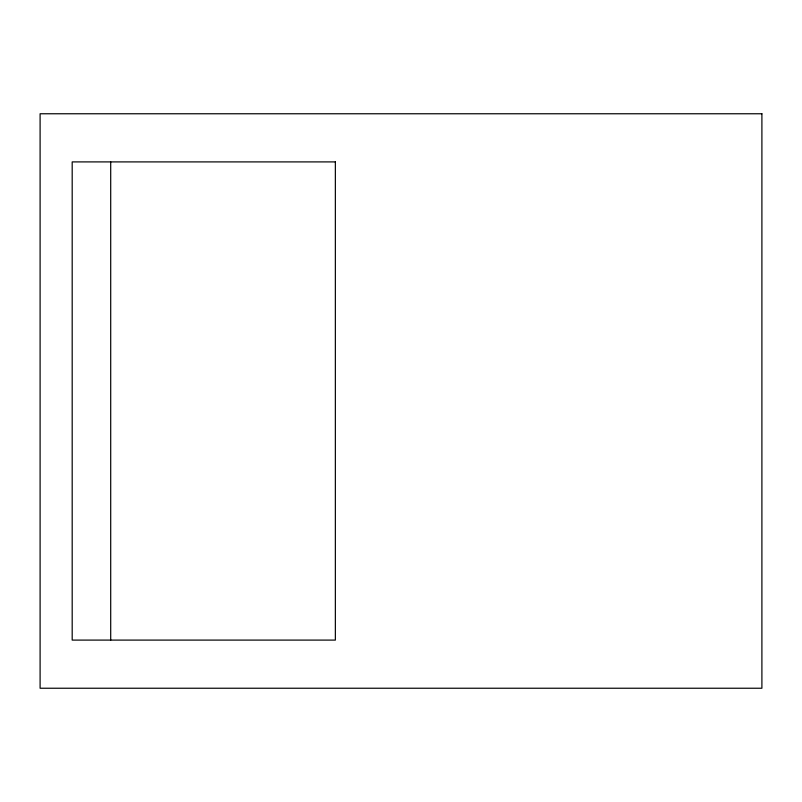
<?xml version="1.0" encoding="UTF-8"?>
<svg xmlns="http://www.w3.org/2000/svg" width="802" height="802" viewBox="0 0 802 802"><rect width="100%" height="100%" fill="white"/><g stroke="black" fill="none" stroke-linecap="round" stroke-linejoin="round"><path stroke-width="1.2" d="M110.706 161.904L110.706 640.096M761.9 113.764L40.1 113.764L40.1 688.236L761.9 688.236L761.9 113.764M335.356 161.904L72.19 161.904L72.19 640.096L335.356 640.096L335.356 161.904"/></g></svg>
